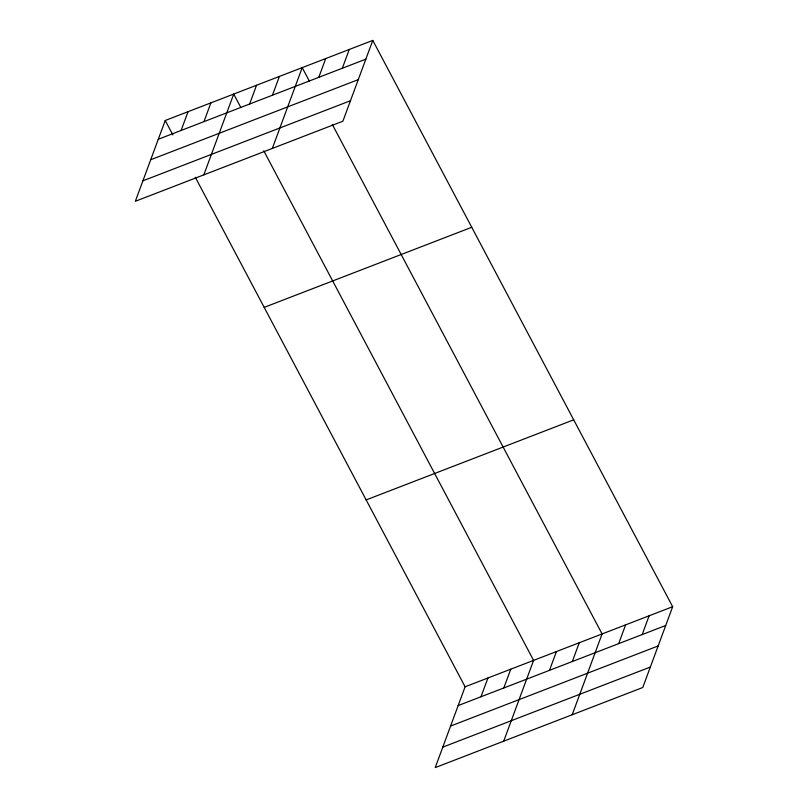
<?xml version="1.0" encoding="UTF-8"?>
<svg xmlns="http://www.w3.org/2000/svg" width="808" height="808" viewBox="0 0 808 808"><rect width="100%" height="100%" fill="white"/><g stroke="black" fill="none" stroke-linecap="round" stroke-linejoin="round"><path stroke-width="1.21" d="M165.226 120.493L135.34 201.283L342.895 121.2L372.781 40.4L165.226 120.493L172.892 134.946M181.113 130.452L188.062 111.676M203.949 121.644L210.888 102.868M203.838 174.851L233.724 94.061L240.794 107.413M249.611 104.03L256.55 85.254M272.437 95.213L279.386 76.437M272.326 148.43L302.212 67.63L309.282 80.982M318.786 77.326L325.735 58.55M342.309 68.256L349.258 49.48M195.273 177.225L465.105 686.8L435.219 767.6L642.774 687.507L672.66 606.717L372.781 40.4M480.992 696.769L487.941 677.993M503.818 687.962L510.767 669.186M503.707 741.168L533.593 660.378L263.761 150.793M549.48 670.337L556.429 651.561M572.317 661.53L579.255 642.754M572.205 714.737L602.091 633.947L332.26 124.361M618.665 643.643L625.614 624.867M642.188 634.563L649.137 615.787M158.287 139.269L365.832 59.176M150.712 159.732L358.267 79.638M142.915 180.82L350.46 100.727M264.186 307.373L471.741 227.28M366.145 499.92L573.7 419.827M465.105 686.8L672.66 606.717M458.156 705.576L665.711 625.493M450.591 726.049L658.136 645.956M442.794 747.137L650.339 667.044"/></g></svg>
